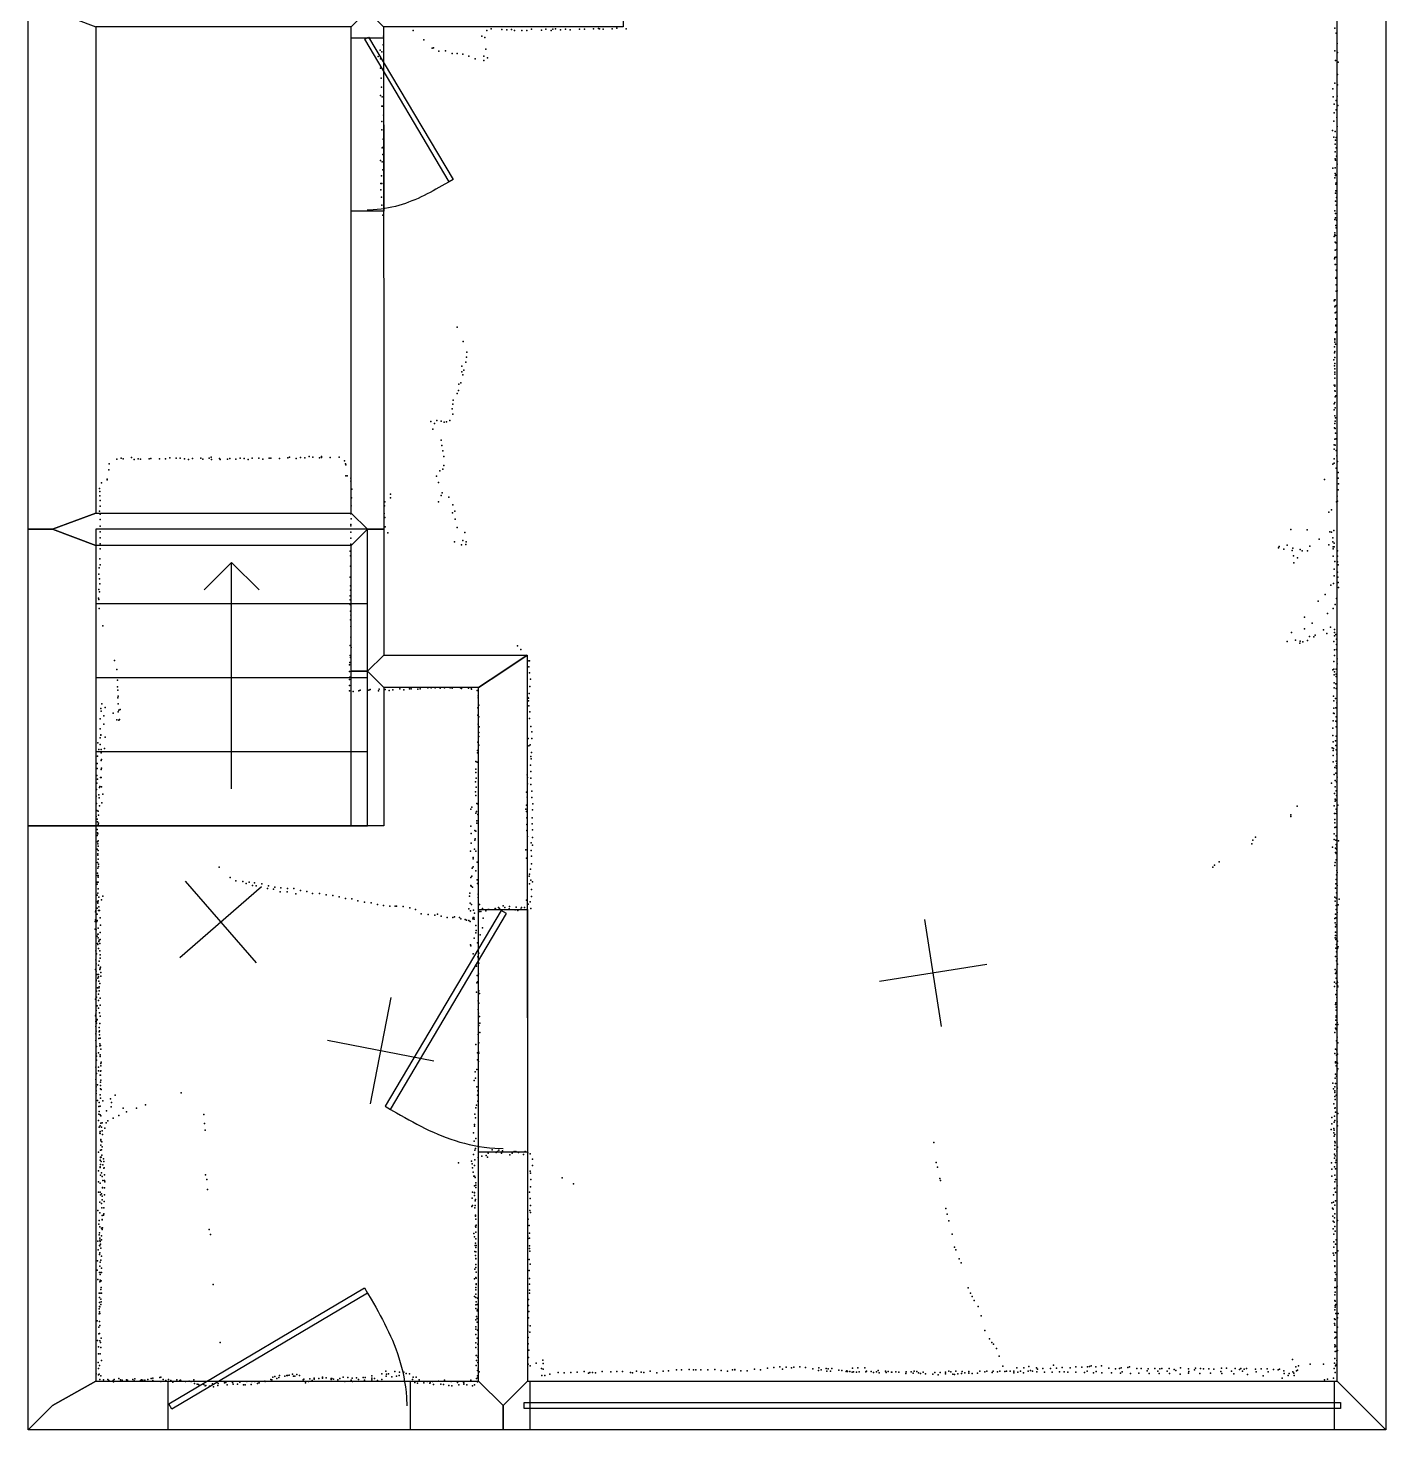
# Model space of a CAD drawing. Header units: millimetres. Extents: x 27740 to 35775, y -8046 to 10167.
# Drawn here: x 29563 to 34576, y -8046 to -2870 of the extents above; entities that cross this region are included whole.
import ezdxf

# ---------------------------------------------------------------- set-up
doc = ezdxf.new("R2010")
doc.units = ezdxf.units.MM
for name, color, linetype in [('DOORS', 7, 'Continuous'), ('P', 9, 'Continuous'), ('PANOS', 10, 'Continuous'), ('ROOMS', 1, 'Continuous'), ('STRUCTS', 4, 'Continuous'), ('WALLS', 3, 'Continuous')]:
    doc.layers.add(name, color=color, linetype=linetype)

# ---------------------------------------------------------------- blocks, each defined once
blk = doc.blocks.new('1-Standard_3C')
for points in [[(-403.982, 5.64828), (253.382, 394.931), (263.573, 377.722), (-393.791, -11.5606), (-403.982, 5.64828)], [(263.573, 377.722), (275.367, 357.142), (283.15, 343.495), (290.844, 329.879), (298.429, 316.269), (305.882, 302.642), (313.184, 288.973), (320.313, 275.239), (327.249, 261.416), (333.971, 247.479), (340.456, 233.405), (346.686, 219.17), (352.638, 204.75), (358.291, 190.121), (363.626, 175.258), (368.62, 160.139), (373.253, 144.738), (377.503, 129.032), (381.351, 112.998), (384.774, 96.6102), (387.752, 79.8457), (390.265, 62.6802), (392.29, 45.0899), (393.807, 27.0508), (395.085, -0.90191)]]:
    blk.add_lwpolyline(points)
blk = doc.blocks.new('8-Garage_42')
blk.add_lwpolyline([(-1369.95, 10.0018), (1370.02, 10.0018), (1370.02, -9.99825), (-1369.95, -9.99825), (-1369.95, 10.0018)])

msp = doc.modelspace()

# ---------------------------------------------------------------- linework, layer by layer
at = {"layer": 'DOORS'}
for points in [[(30756.2, -3546), (30756.1, -2906), (30876.1, -2905.9), (30876.2, -3545.9), (30756.2, -3546)], [(31226.6, -7020.4), (31226.6, -6123.5), (31406.6, -6123.5), (31406.6, -7020.4), (31226.6, -7020.4)], [(30080.7, -7865.5), (30973.4, -7865.5), (30973.4, -8045.5), (30080.7, -8045.5), (30080.7, -7865.5)], [(31417.6, -7865.5), (34385.4, -7865.5), (34385.4, -8045.5), (31417.6, -8045.5), (31417.6, -7865.5)]]:
    msp.add_lwpolyline(points, dxfattribs=at)
at = {"layer": 'P'}
for p in [(30985, -2878), (31257, -2879), (31273, -2872), (31312, -2875), (31331, -2876), (31348, -2875), (31359, -2879), (31386, -2878), (31405, -2878), (31422, -2874), (31459, -2877), (31475, -2874), (31495, -2878), (31501, -2874), (31510, -2872), (31529, -2876), (31547, -2874), (31565, -2876), (31599, -2874), (31617, -2874), (31651, -2872), (31669, -2871), (31673, -2873), (31686, -2874), (31720, -2872), (31737, -2870), (31772, -2873), (34388, -2870), (34393, -2888), (30874, -2932), (30875, -2899), (31025, -2913), (31055, -2944), (31060, -2943), (31239, -2899), (31250, -2905), (31253, -2947), (34396, -2926), (30856, -2974), (30863, -2951), (30864, -2983), (30869, -2957), (31080, -2955), (31105, -2954), (31129, -2963), (31148, -2963), (31169, -2966), (31191, -2973), (31214, -2983), (31246, -2973), (31246, -2989), (31259, -2980), (34387, -2954), (34390, -2989), (34398, -2960), (34400, -2996), (30865, -3018), (34398, -3041), (30867, -3054), (30868, -3088), (34380, -3094), (34387, -3073), (34398, -3079), (30865, -3119), (30871, -3123), (34382, -3123), (34385, -3151), (34392, -3137), (34396, -3121), (34399, -3155), (30869, -3158), (30872, -3158), (30875, -3191), (34385, -3182), (34393, -3172), (34395, -3200), (30870, -3215), (30870, -3245), (34379, -3248), (34384, -3213), (34389, -3252), (34396, -3233), (30871, -3312), (30874, -3280), (30874, -3309), (34384, -3273), (34389, -3298), (34390, -3284), (34392, -3312), (34393, -3274), (30864, -3358), (30871, -3364), (30873, -3336), (34389, -3327), (34389, -3352), (34390, -3357), (34394, -3342), (30868, -3415), (30873, -3393), (34380, -3387), (34389, -3386), (34389, -3407), (34390, -3414), (34392, -3412), (34396, -3372), (30866, -3444), (30866, -3467), (30870, -3443), (34387, -3422), (34391, -3446), (34392, -3441), (30868, -3494), (34390, -3479), (34390, -3509), (34391, -3470), (34394, -3495), (30870, -3524), (30873, -3560), (34388, -3544), (34390, -3554), (34390, -3570), (34393, -3524), (34387, -3576), (34391, -3599), (34393, -3607), (34394, -3579), (34385, -3639), (34388, -3626), (34388, -3633), (34389, -3660), (34390, -3635), (34391, -3662), (34386, -3721), (34387, -3717), (34389, -3689), (34391, -3715), (34394, -3687), (34389, -3743), (34390, -3742), (34393, -3764), (34394, -3765), (34391, -3793), (34392, -3791), (34392, -3818), (34394, -3817), (34385, -3877), (34386, -3873), (34389, -3873), (34393, -3841), (34396, -3840), (34387, -3899), (34389, -3896), (34389, -3921), (34392, -3894), (34392, -3919), (31148, -3974), (34391, -3943), (34391, -3944), (34391, -3967), (34391, -3969), (31170, -4027), (34387, -4021), (34387, -4029), (34388, -4017), (34390, -3994), (34390, -4037), (34391, -3991), (31182, -4085), (31183, -4066), (34386, -4046), (34386, -4069), (34387, -4064), (34387, -4086), (31165, -4118), (31165, -4139), (31172, -4133), (31180, -4103), (34384, -4094), (34386, -4117), (34387, -4108), (34387, -4128), (34388, -4140), (31154, -4184), (31161, -4179), (31169, -4150), (34385, -4188), (34387, -4162), (34387, -4188), (34388, -4148), (34388, -4192), (31133, -4243), (31147, -4219), (31152, -4208), (34388, -4209), (34389, -4210), (34389, -4231), (34391, -4228), (31129, -4275), (31131, -4258), (31131, -4295), (34385, -4257), (34385, -4279), (34388, -4252), (34389, -4272), (31050, -4322), (31064, -4330), (31072, -4319), (31089, -4321), (31099, -4325), (31108, -4324), (31120, -4319), (34386, -4346), (34387, -4301), (34388, -4330), (34389, -4321), (34390, -4309), (31058, -4350), (31089, -4391), (34387, -4387), (34389, -4348), (34390, -4365), (34392, -4386), (30601, -4451), (30647, -4451), (31091, -4411), (31094, -4431), (34385, -4408), (34385, -4424), (34389, -4410), (34393, -4429), (34395, -4449), (29861, -4501), (29863, -4478), (29891, -4461), (29907, -4458), (29915, -4460), (29945, -4455), (29955, -4462), (29970, -4460), (29978, -4461), (30010, -4460), (30017, -4459), (30049, -4460), (30071, -4460), (30087, -4456), (30110, -4458), (30125, -4458), (30141, -4460), (30156, -4463), (30171, -4459), (30201, -4457), (30209, -4461), (30232, -4457), (30239, -4454), (30241, -4462), (30270, -4459), (30272, -4462), (30300, -4461), (30308, -4459), (30330, -4461), (30346, -4457), (30361, -4459), (30376, -4463), (30391, -4457), (30415, -4458), (30430, -4461), (30453, -4458), (30460, -4457), (30491, -4459), (30522, -4456), (30529, -4454), (30553, -4459), (30569, -4455), (30585, -4456), (30615, -4454), (30639, -4456), (30647, -4455), (30679, -4455), (30712, -4454), (30732, -4467), (30735, -4479), (30736, -4482), (31094, -4498), (31098, -4452), (31098, -4485), (34380, -4480), (34385, -4460), (34385, -4476), (34392, -4494), (34397, -4470), (29835, -4549), (29855, -4535), (29856, -4537), (30737, -4523), (30742, -4523), (30755, -4532), (30755, -4542), (31071, -4524), (31079, -4547), (31083, -4504), (34349, -4536), (34400, -4511), (34400, -4532), (34401, -4552), (29827, -4569), (29828, -4581), (29828, -4597), (30757, -4604), (30759, -4572), (30901, -4591), (30901, -4604), (31088, -4595), (31092, -4585), (31117, -4601), (34396, -4598), (34400, -4574), (29827, -4653), (29829, -4635), (29830, -4614), (30756, -4633), (30879, -4633), (30881, -4619), (31079, -4619), (31132, -4630), (31139, -4653), (34365, -4657), (34375, -4648), (34394, -4619), (34397, -4616), (29829, -4684), (29829, -4709), (29830, -4664), (30755, -4663), (30755, -4702), (30755, -4708), (30756, -4682), (30878, -4662), (30880, -4677), (31130, -4660), (31140, -4683), (29829, -4729), (29830, -4752), (30755, -4731), (30755, -4753), (30882, -4711), (30892, -4733), (31147, -4714), (31176, -4732), (34225, -4721), (34285, -4722), (34330, -4757), (34369, -4730), (34375, -4731), (34380, -4752), (34384, -4725), (29829, -4774), (29829, -4792), (30753, -4801), (30755, -4775), (31138, -4767), (31163, -4777), (31168, -4762), (31179, -4776), (31181, -4766), (34180, -4789), (34182, -4784), (34199, -4793), (34211, -4779), (34230, -4798), (34233, -4790), (34260, -4795), (34267, -4800), (34287, -4800), (34295, -4783), (34366, -4777), (34380, -4767), (34381, -4792), (34382, -4785), (34385, -4772), (34385, -4785), (34397, -4800), (29826, -4862), (29828, -4829), (29829, -4851), (30754, -4818), (30754, -4856), (34235, -4818), (34236, -4844), (34250, -4826), (34382, -4819), (34387, -4839), (34397, -4840), (34398, -4819), (34400, -4852), (29825, -4886), (29827, -4903), (30753, -4897), (34385, -4867), (34385, -4892), (34398, -4879), (34399, -4897), (34400, -4916), (29825, -4942), (29827, -4951), (29828, -4921), (30753, -4966), (30754, -4929), (30754, -4945), (34352, -4961), (34373, -4927), (34383, -4920), (34401, -4935), (29824, -4974), (29825, -4979), (29826, -5013), (30753, -4980), (30753, -4998), (34326, -4985), (34381, -5013), (34389, -4998), (34394, -4976), (30754, -5023), (30754, -5054), (30755, -5037), (34276, -5045), (34304, -5067), (34360, -5031), (29840, -5077), (30755, -5079), (30755, -5119), (34228, -5101), (34276, -5088), (34294, -5116), (34310, -5117), (34315, -5111), (34346, -5091), (34358, -5105), (34371, -5081), (34386, -5090), (34386, -5101), (34386, -5113), (34391, -5109), (30753, -5149), (30756, -5156), (31370, -5150), (31382, -5164), (34212, -5135), (34242, -5129), (34258, -5140), (34260, -5133), (34270, -5136), (34287, -5131), (34384, -5135), (34386, -5165), (34394, -5126), (34394, -5145), (34394, -5164), (29882, -5205), (30750, -5221), (30751, -5212), (30752, -5186), (30754, -5193), (31399, -5188), (31410, -5206), (31414, -5206), (34384, -5208), (34386, -5186), (34396, -5199), (34396, -5217), (29891, -5238), (29893, -5277), (30750, -5245), (30750, -5275), (30751, -5266), (31412, -5228), (31415, -5250), (31418, -5273), (34380, -5239), (34384, -5237), (34385, -5257), (34386, -5247), (34393, -5236), (34393, -5255), (34393, -5264), (29894, -5302), (29895, -5314), (30750, -5297), (30750, -5316), (30763, -5319), (30784, -5316), (30790, -5314), (30821, -5314), (30826, -5312), (30857, -5317), (30860, -5311), (30882, -5312), (30897, -5315), (30910, -5313), (30936, -5309), (30950, -5313), (30972, -5309), (30978, -5309), (31002, -5311), (31011, -5309), (31039, -5305), (31052, -5306), (31066, -5305), (31085, -5307), (31101, -5306), (31122, -5306), (31129, -5307), (31160, -5306), (31164, -5308), (31189, -5307), (31199, -5305), (31201, -5310), (31221, -5315), (31413, -5326), (31416, -5300), (34385, -5287), (34385, -5306), (34391, -5291), (34393, -5308), (29832, -5382), (29836, -5364), (29848, -5378), (29895, -5343), (29896, -5336), (29896, -5364), (31224, -5379), (31225, -5335), (31225, -5342), (31227, -5370), (31408, -5341), (31411, -5344), (31411, -5353), (31412, -5372), (34383, -5336), (34384, -5353), (34384, -5381), (34390, -5345), (34391, -5379), (34395, -5361), (29830, -5420), (29833, -5392), (29843, -5409), (29877, -5399), (29891, -5424), (29896, -5394), (29898, -5388), (29898, -5425), (29901, -5423), (29904, -5386), (31224, -5407), (31228, -5412), (31415, -5419), (31416, -5394), (34382, -5427), (34383, -5399), (34385, -5400), (34391, -5429), (34393, -5413), (34395, -5431), (29830, -5457), (29832, -5479), (29832, -5480), (29843, -5440), (31225, -5440), (31228, -5471), (31228, -5485), (31229, -5450), (31419, -5448), (31423, -5468), (34380, -5455), (34380, -5481), (34392, -5449), (34392, -5484), (29821, -5509), (29825, -5533), (29830, -5490), (29830, -5515), (29833, -5533), (29845, -5530), (29848, -5488), (31223, -5537), (31224, -5506), (31227, -5517), (31409, -5492), (31412, -5520), (31417, -5516), (31423, -5493), (34378, -5527), (34382, -5505), (34382, -5537), (34383, -5529), (34390, -5501), (34391, -5518), (34392, -5534), (29818, -5585), (29820, -5558), (29833, -5545), (29833, -5574), (29834, -5570), (31217, -5577), (31221, -5580), (31222, -5545), (31420, -5559), (31421, -5568), (31422, -5544), (34382, -5555), (34382, -5579), (34393, -5576), (34395, -5551), (34395, -5585), (29817, -5629), (29818, -5603), (29831, -5637), (29833, -5607), (29833, -5637), (29834, -5602), (31216, -5618), (31217, -5606), (31218, -5639), (31406, -5627), (31407, -5636), (31418, -5591), (31419, -5615), (31420, -5639), (34385, -5626), (34387, -5600), (34391, -5620), (34392, -5594), (34394, -5602), (34396, -5635), (29816, -5681), (29817, -5657), (29820, -5643), (29827, -5674), (29828, -5670), (29835, -5671), (31215, -5652), (31215, -5689), (31218, -5672), (31403, -5691), (31407, -5660), (31419, -5663), (31423, -5687), (34375, -5658), (34389, -5648), (34389, -5671), (34393, -5686), (34394, -5653), (29815, -5706), (29816, -5733), (29825, -5701), (29826, -5712), (29827, -5741), (29836, -5730), (29840, -5698), (31217, -5703), (31220, -5732), (31222, -5734), (31403, -5739), (31406, -5709), (31423, -5711), (31427, -5734), (34249, -5742), (34385, -5741), (34386, -5696), (34389, -5716), (34389, -5724), (34393, -5720), (34394, -5703), (34399, -5739), (29815, -5780), (29817, -5758), (29819, -5791), (29822, -5761), (29824, -5776), (31198, -5753), (31202, -5746), (31217, -5768), (31219, -5762), (31220, -5796), (31224, -5773), (31401, -5754), (31403, -5762), (31405, -5785), (31424, -5785), (31425, -5756), (34225, -5774), (34225, -5780), (34386, -5769), (34387, -5792), (34392, -5770), (34393, -5753), (34395, -5761), (29819, -5829), (29820, -5800), (29820, -5841), (29821, -5845), (29822, -5810), (29824, -5805), (31198, -5816), (31199, -5843), (31213, -5832), (31216, -5835), (31220, -5805), (31405, -5810), (31405, -5832), (31424, -5808), (31425, -5830), (34385, -5844), (34387, -5821), (34388, -5804), (34391, -5820), (29818, -5851), (29820, -5874), (29821, -5881), (29822, -5871), (29822, -5890), (31199, -5879), (31213, -5868), (31214, -5863), (31407, -5855), (31421, -5878), (31425, -5886), (31426, -5858), (34081, -5881), (34085, -5868), (34095, -5857), (34379, -5894), (34385, -5865), (34390, -5898), (34391, -5868), (34392, -5852), (34393, -5884), (34395, -5890), (34401, -5870), (29818, -5901), (29820, -5951), (29821, -5919), (29821, -5923), (29822, -5906), (29822, -5938), (31197, -5908), (31206, -5932), (31206, -5937), (31211, -5901), (31216, -5908), (31221, -5949), (31401, -5904), (31403, -5934), (31421, -5906), (31422, -5927), (33961, -5948), (34389, -5950), (34390, -5913), (34393, -5917), (34393, -5940), (34394, -5901), (29820, -5990), (29820, -5998), (29821, -5971), (29822, -5998), (29822, -6004), (29823, -5957), (29823, -5965), (30269, -5968), (31202, -6001), (31203, -5971), (31206, -5967), (31216, -5981), (31413, -6001), (31414, -5994), (31418, -5975), (31422, -5955), (33937, -5968), (33943, -5960), (34388, -5962), (34394, -5996), (34395, -5980), (34396, -5987), (29818, -6023), (29819, -6031), (29822, -6023), (29822, -6048), (30310, -6006), (30330, -6018), (30356, -6021), (30368, -6028), (30380, -6023), (30392, -6035), (30399, -6026), (30406, -6037), (30427, -6029), (30447, -6047), (30451, -6036), (30470, -6049), (30474, -6042), (30497, -6044), (30521, -6047), (30545, -6047), (30569, -6054), (31198, -6006), (31198, -6035), (31199, -6038), (31204, -6042), (31221, -6015), (31223, -6028), (31415, -6029), (31420, -6016), (31422, -6050), (31425, -6022), (34390, -6045), (34391, -6029), (34392, -6013), (34395, -6014), (34396, -6035), (29819, -6071), (29820, -6095), (29821, -6063), (29821, -6095), (29821, -6101), (29822, -6092), (29825, -6078), (29835, -6088), (29839, -6075), (30494, -6059), (30520, -6059), (30552, -6066), (30592, -6057), (30614, -6065), (30639, -6065), (30664, -6070), (30688, -6072), (30712, -6077), (30735, -6083), (30759, -6084), (30781, -6092), (30805, -6097), (30830, -6099), (30853, -6105), (31193, -6075), (31194, -6063), (31195, -6100), (31201, -6106), (31225, -6067), (31225, -6079), (31230, -6105), (31404, -6089), (31409, -6104), (31417, -6096), (31422, -6076), (34388, -6078), (34389, -6093), (34392, -6082), (34394, -6062), (34400, -6107), (34404, -6086), (29812, -6132), (29814, -6128), (29819, -6119), (29819, -6141), (29824, -6128), (29825, -6114), (29827, -6128), (29830, -6155), (30875, -6109), (30899, -6112), (30919, -6111), (30924, -6111), (30948, -6113), (30973, -6118), (30994, -6124), (31015, -6140), (31040, -6142), (31065, -6145), (31075, -6141), (31088, -6149), (31111, -6153), (31131, -6153), (31138, -6151), (31156, -6154), (31161, -6158), (31190, -6121), (31197, -6129), (31205, -6158), (31207, -6154), (31208, -6126), (31209, -6153), (31210, -6159), (31211, -6138), (31230, -6131), (31235, -6131), (31241, -6120), (31243, -6156), (31253, -6129), (31262, -6124), (31264, -6124), (31288, -6120), (31289, -6121), (31300, -6116), (31304, -6120), (31317, -6110), (31323, -6116), (31339, -6121), (31341, -6113), (31362, -6125), (31365, -6115), (31371, -6127), (31383, -6123), (31385, -6117), (31396, -6116), (31419, -6120), (34387, -6157), (34390, -6141), (34391, -6155), (34392, -6124), (34393, -6109), (34396, -6135), (29811, -6168), (29811, -6197), (29812, -6162), (29815, -6199), (29817, -6168), (29819, -6164), (29819, -6164), (29822, -6193), (29830, -6209), (29831, -6182), (31177, -6161), (31182, -6163), (31191, -6164), (31196, -6168), (31216, -6183), (31216, -6210), (31218, -6202), (31241, -6191), (34389, -6173), (34390, -6188), (34390, -6208), (34393, -6181), (29819, -6222), (29820, -6249), (29821, -6215), (29821, -6253), (29822, -6215), (29822, -6228), (29825, -6242), (29826, -6237), (29828, -6250), (29829, -6235), (31197, -6254), (31198, -6258), (31210, -6230), (31223, -6247), (31233, -6217), (34389, -6228), (34390, -6220), (34391, -6235), (34394, -6253), (34395, -6230), (34397, -6241), (34400, -6262), (29813, -6276), (29813, -6310), (29816, -6288), (29824, -6268), (29828, -6276), (29829, -6291), (29830, -6303), (31206, -6287), (31224, -6299), (31227, -6285), (31229, -6264), (34390, -6298), (34391, -6267), (34394, -6280), (34394, -6313), (34396, -6306), (34397, -6268), (29812, -6346), (29815, -6324), (29815, -6352), (29819, -6364), (29824, -6329), (29824, -6364), (29826, -6315), (29828, -6346), (29830, -6341), (29831, -6337), (29832, -6356), (31219, -6333), (31226, -6361), (31228, -6322), (34389, -6345), (34390, -6360), (34392, -6358), (34394, -6351), (34397, -6326), (29815, -6384), (29815, -6387), (29820, -6413), (29821, -6378), (29824, -6373), (29825, -6389), (29825, -6413), (29826, -6410), (29828, -6397), (29832, -6370), (31220, -6395), (31221, -6368), (31222, -6391), (34386, -6392), (34386, -6408), (34392, -6377), (34392, -6397), (34396, -6389), (34397, -6404), (34398, -6394), (34399, -6409), (29812, -6455), (29816, -6425), (29816, -6447), (29823, -6436), (29823, -6460), (29826, -6424), (29830, -6451), (31219, -6429), (31225, -6461), (31228, -6424), (31228, -6470), (31230, -6434), (34391, -6438), (34391, -6469), (34395, -6423), (34395, -6449), (29812, -6516), (29813, -6510), (29815, -6497), (29818, -6479), (29823, -6488), (29827, -6505), (29829, -6477), (29829, -6518), (31225, -6493), (31226, -6507), (31230, -6519), (34390, -6475), (34392, -6485), (34392, -6516), (34393, -6495), (34395, -6518), (29813, -6537), (29814, -6556), (29815, -6537), (29815, -6573), (29816, -6544), (29817, -6533), (29818, -6530), (29826, -6559), (29827, -6572), (29828, -6545), (31227, -6552), (31231, -6543), (34390, -6562), (34391, -6532), (34391, -6548), (34392, -6522), (34392, -6567), (34396, -6541), (34399, -6549), (29813, -6583), (29814, -6607), (29825, -6600), (29826, -6575), (29827, -6587), (29828, -6620), (29830, -6599), (31216, -6622), (31225, -6586), (31227, -6616), (31231, -6578), (34388, -6578), (34394, -6609), (34396, -6595), (34399, -6616), (29815, -6657), (29816, -6630), (29816, -6665), (29824, -6653), (29828, -6627), (29829, -6667), (29830, -6660), (29831, -6626), (29832, -6640), (31223, -6653), (31226, -6649), (31228, -6654), (34388, -6655), (34390, -6640), (34394, -6662), (34395, -6643), (34398, -6658), (29813, -6706), (29816, -6680), (29823, -6706), (29823, -6719), (29831, -6721), (29832, -6693), (29832, -6701), (29832, -6720), (29833, -6687), (31214, -6723), (31220, -6715), (31223, -6679), (31226, -6685), (34390, -6686), (34390, -6690), (34392, -6701), (34396, -6719), (34397, -6691), (34399, -6712), (29813, -6752), (29815, -6779), (29816, -6730), (29820, -6771), (29830, -6735), (29831, -6735), (29831, -6762), (29831, -6774), (29832, -6754), (31210, -6755), (31215, -6747), (31220, -6779), (34380, -6765), (34388, -6779), (34389, -6747), (34390, -6732), (34390, -6766), (34394, -6739), (29815, -6793), (29815, -6803), (29820, -6829), (29830, -6808), (29831, -6786), (29831, -6820), (29833, -6789), (29839, -6830), (29868, -6823), (29885, -6809), (30129, -6801), (31222, -6810), (31224, -6793), (31224, -6831), (34383, -6786), (34387, -6793), (34387, -6800), (34387, -6814), (34389, -6825), (34392, -6810), (34396, -6783), (29825, -6851), (29825, -6880), (29826, -6837), (29826, -6870), (29829, -6882), (29830, -6850), (29853, -6867), (29870, -6852), (29871, -6837), (29898, -6884), (29914, -6858), (29927, -6871), (29964, -6858), (29997, -6845), (30212, -6881), (31213, -6880), (31216, -6856), (31219, -6846), (34384, -6842), (34387, -6858), (34389, -6856), (34390, -6872), (34399, -6877), (29823, -6903), (29826, -6927), (29829, -6923), (29832, -6886), (29832, -6913), (29835, -6927), (29837, -6912), (29847, -6931), (29852, -6911), (29858, -6904), (29877, -6894), (30215, -6914), (31211, -6918), (31212, -6924), (31215, -6893), (34376, -6892), (34376, -6915), (34384, -6933), (34385, -6909), (34386, -6887), (34388, -6903), (34396, -6908), (34397, -6923), (29828, -6950), (29830, -6944), (29830, -6951), (29832, -6973), (29832, -6978), (29832, -6978), (29836, -6982), (29837, -6941), (29838, -6955), (30217, -6939), (31208, -6949), (31210, -6979), (31216, -6969), (32907, -6984), (34374, -6936), (34384, -6949), (34385, -6939), (34385, -6961), (34387, -6980), (34388, -6955), (34389, -6986), (29823, -7020), (29831, -7012), (29831, -7038), (29832, -6994), (29833, -7038), (29834, -7011), (29836, -7031), (29837, -7000), (31208, -7029), (31213, -7012), (31215, -7006), (31238, -7035), (31255, -7032), (31259, -7038), (31262, -7024), (31277, -7011), (31292, -7021), (31297, -7017), (31301, -7012), (31311, -7023), (31315, -7015), (31342, -7030), (31350, -7024), (31358, -7017), (31364, -7017), (31374, -7021), (31392, -7028), (31399, -7018), (31408, -7022), (31417, -7026), (34386, -7027), (34387, -6995), (34387, -7009), (34389, -7033), (34395, -7016), (34398, -7002), (29823, -7089), (29829, -7049), (29830, -7074), (29830, -7076), (29831, -7040), (29831, -7065), (29833, -7054), (29839, -7067), (29842, -7044), (29843, -7054), (29843, -7079), (29844, -7078), (31152, -7059), (31201, -7053), (31203, -7063), (31204, -7078), (31211, -7069), (31213, -7048), (31225, -7040), (31417, -7090), (31425, -7046), (31426, -7069), (32916, -7058), (32921, -7075), (34375, -7059), (34376, -7083), (34386, -7042), (34386, -7074), (34390, -7058), (34390, -7082), (34393, -7049), (29824, -7129), (29830, -7134), (29831, -7105), (29835, -7096), (29837, -7110), (29839, -7124), (29845, -7104), (29845, -7124), (29847, -7130), (30219, -7103), (30223, -7121), (31207, -7094), (31209, -7109), (31212, -7109), (31214, -7113), (31217, -7133), (31217, -7142), (31418, -7097), (31420, -7121), (31535, -7115), (31577, -7137), (32929, -7117), (32932, -7124), (34377, -7108), (34387, -7105), (34387, -7130), (34388, -7105), (34390, -7121), (29823, -7167), (29830, -7168), (29831, -7178), (29834, -7174), (29837, -7182), (29838, -7150), (29838, -7152), (29845, -7178), (29846, -7151), (30226, -7158), (31203, -7190), (31204, -7168), (31211, -7169), (31212, -7144), (31212, -7170), (31212, -7180), (31217, -7150), (31414, -7167), (31417, -7191), (31418, -7148), (34383, -7178), (34386, -7154), (34388, -7153), (34390, -7168), (34396, -7144), (29821, -7235), (29828, -7205), (29828, -7244), (29834, -7210), (29836, -7225), (29837, -7196), (29843, -7226), (29844, -7202), (31202, -7220), (31204, -7217), (31213, -7226), (31214, -7200), (31214, -7217), (31215, -7195), (31416, -7235), (31418, -7217), (31418, -7243), (32951, -7228), (34377, -7207), (34379, -7227), (34382, -7230), (34383, -7205), (34388, -7216), (34390, -7200), (29825, -7286), (29826, -7272), (29828, -7296), (29837, -7254), (29837, -7269), (29837, -7270), (29842, -7253), (29843, -7248), (31215, -7253), (31215, -7256), (31215, -7293), (31216, -7267), (31216, -7297), (31218, -7289), (31409, -7267), (31413, -7291), (32956, -7249), (32963, -7273), (34380, -7256), (34382, -7275), (34385, -7278), (34386, -7262), (34388, -7247), (34388, -7294), (34397, -7272), (29821, -7349), (29826, -7325), (29827, -7318), (29828, -7337), (29828, -7345), (29834, -7300), (29834, -7329), (29835, -7343), (29837, -7305), (29838, -7299), (30232, -7305), (30237, -7324), (31209, -7320), (31212, -7332), (31216, -7315), (31216, -7340), (31408, -7330), (31409, -7338), (31414, -7319), (31415, -7337), (32975, -7323), (34382, -7303), (34384, -7323), (34389, -7311), (34392, -7343), (29822, -7380), (29827, -7365), (29827, -7398), (29828, -7366), (29828, -7392), (29829, -7350), (29831, -7360), (29832, -7374), (31213, -7386), (31214, -7365), (31215, -7356), (31215, -7401), (31216, -7388), (31217, -7372), (31218, -7365), (31414, -7376), (31415, -7366), (31416, -7385), (32983, -7371), (32989, -7381), (34382, -7393), (34384, -7351), (34384, -7370), (34384, -7400), (34390, -7359), (34390, -7391), (34399, -7384), (29820, -7421), (29828, -7441), (29829, -7426), (29832, -7418), (29832, -7419), (29834, -7404), (29834, -7448), (31213, -7452), (31216, -7414), (31216, -7446), (31217, -7413), (31217, -7434), (31413, -7416), (31417, -7433), (33001, -7414), (33008, -7429), (34386, -7421), (34387, -7422), (34387, -7442), (34388, -7439), (29819, -7455), (29821, -7490), (29827, -7464), (29828, -7498), (29829, -7464), (29829, -7493), (29830, -7471), (29831, -7496), (29833, -7495), (29835, -7464), (31212, -7487), (31217, -7482), (31218, -7463), (31218, -7485), (31413, -7457), (31415, -7486), (34389, -7464), (34389, -7488), (34389, -7494), (34392, -7472), (29826, -7540), (29827, -7556), (29829, -7541), (29832, -7527), (29833, -7520), (29834, -7540), (30247, -7508), (31212, -7553), (31216, -7544), (31217, -7519), (31217, -7528), (31218, -7506), (31218, -7508), (31414, -7529), (31414, -7540), (31415, -7507), (33034, -7521), (33042, -7541), (33049, -7553), (34387, -7546), (34388, -7520), (34389, -7537), (34393, -7519), (34396, -7515), (29826, -7598), (29827, -7575), (29827, -7590), (29828, -7591), (29832, -7562), (29832, -7582), (29833, -7573), (31217, -7557), (31217, -7583), (31217, -7597), (31218, -7573), (31221, -7582), (31221, -7606), (31222, -7559), (31223, -7601), (31411, -7564), (31411, -7586), (31412, -7608), (33056, -7568), (33071, -7590), (34387, -7568), (34388, -7602), (34389, -7570), (34389, -7586), (34389, -7592), (34391, -7582), (29818, -7643), (29826, -7617), (29827, -7609), (29827, -7645), (29828, -7616), (29828, -7660), (31216, -7639), (31219, -7627), (31221, -7634), (31221, -7647), (31408, -7658), (31411, -7632), (33082, -7624), (34386, -7635), (34386, -7652), (34388, -7659), (34389, -7638), (34391, -7616), (34397, -7632), (34400, -7616), (29825, -7666), (29825, -7690), (29827, -7689), (29833, -7706), (31216, -7665), (31216, -7693), (31217, -7673), (31221, -7707), (31222, -7677), (31408, -7681), (31409, -7704), (31416, -7685), (31417, -7661), (33096, -7678), (33113, -7709), (34388, -7684), (34388, -7707), (34391, -7703), (34393, -7686), (34398, -7666), (29820, -7715), (29824, -7739), (29828, -7716), (29829, -7764), (29831, -7723), (29832, -7741), (30273, -7722), (31216, -7741), (31217, -7724), (31224, -7729), (31225, -7747), (31410, -7727), (31412, -7751), (33121, -7722), (33128, -7729), (33138, -7745), (34388, -7731), (34388, -7739), (34389, -7756), (34390, -7736), (34394, -7754), (34398, -7752), (29822, -7796), (29824, -7765), (29827, -7808), (29834, -7789), (31218, -7771), (31218, -7807), (31219, -7771), (31219, -7789), (31224, -7777), (31224, -7796), (31410, -7803), (31411, -7778), (31417, -7809), (31439, -7799), (31464, -7788), (31465, -7800), (32317, -7815), (32339, -7812), (32362, -7814), (32390, -7814), (32412, -7813), (32434, -7815), (33149, -7773), (33162, -7810), (33258, -7811), (33349, -7806), (33381, -7815), (33431, -7812), (33453, -7814), (33475, -7813), (33482, -7811), (33488, -7809), (33505, -7812), (33526, -7809), (33623, -7815), (33629, -7812), (34231, -7785), (34244, -7812), (34253, -7809), (34296, -7803), (34346, -7803), (34386, -7799), (34388, -7782), (34390, -7809), (34392, -7804), (34395, -7789), (29815, -7838), (29823, -7819), (29824, -7842), (29826, -7840), (29828, -7859), (29832, -7846), (29842, -7861), (29858, -7859), (29861, -7863), (29878, -7863), (29881, -7859), (29898, -7856), (29905, -7861), (29911, -7862), (29927, -7860), (29931, -7862), (29950, -7859), (29955, -7864), (29958, -7857), (29979, -7863), (29982, -7861), (29987, -7862), (29995, -7862), (30006, -7859), (30018, -7856), (30024, -7854), (30024, -7863), (30050, -7852), (30053, -7851), (30054, -7867), (30062, -7859), (30072, -7863), (30082, -7859), (30091, -7863), (30113, -7860), (30124, -7863), (30126, -7862), (30127, -7864), (30145, -7866), (30158, -7865), (30166, -7866), (30175, -7861), (30371, -7867), (30389, -7866), (30401, -7867), (30414, -7866), (30437, -7865), (30439, -7866), (30460, -7859), (30463, -7861), (30467, -7851), (30474, -7848), (30482, -7856), (30489, -7852), (30491, -7845), (30511, -7847), (30519, -7845), (30521, -7844), (30527, -7843), (30540, -7839), (30543, -7847), (30548, -7847), (30555, -7841), (30566, -7844), (30579, -7861), (30582, -7858), (30599, -7867), (30604, -7857), (30612, -7863), (30619, -7854), (30619, -7858), (30637, -7856), (30650, -7851), (30650, -7854), (30664, -7853), (30682, -7855), (30682, -7859), (30685, -7856), (30691, -7858), (30707, -7861), (30714, -7856), (30727, -7850), (30733, -7867), (30744, -7852), (30756, -7862), (30760, -7854), (30761, -7866), (30776, -7853), (30783, -7859), (30800, -7852), (30805, -7862), (30808, -7852), (30832, -7846), (30832, -7860), (30833, -7854), (30842, -7856), (30853, -7863), (30869, -7838), (30870, -7859), (30884, -7828), (30885, -7847), (30887, -7840), (30894, -7838), (30906, -7849), (30917, -7830), (30923, -7847), (30933, -7844), (30934, -7832), (30950, -7832), (30959, -7837), (30971, -7838), (30983, -7859), (30985, -7851), (30996, -7851), (31007, -7861), (31037, -7866), (31057, -7866), (31078, -7865), (31101, -7862), (31125, -7867), (31147, -7866), (31198, -7862), (31219, -7856), (31222, -7826), (31223, -7846), (31224, -7853), (31225, -7817), (31229, -7831), (31459, -7819), (31460, -7844), (31465, -7821), (31471, -7845), (31489, -7839), (31520, -7833), (31542, -7835), (31567, -7833), (31591, -7832), (31616, -7830), (31632, -7836), (31637, -7833), (31647, -7833), (31658, -7834), (31683, -7830), (31715, -7831), (31737, -7830), (31758, -7830), (31787, -7833), (31795, -7834), (31810, -7829), (31827, -7832), (31837, -7833), (31860, -7828), (31885, -7834), (31908, -7829), (31928, -7827), (31957, -7824), (31976, -7823), (32004, -7822), (32020, -7823), (32028, -7824), (32047, -7823), (32073, -7823), (32099, -7822), (32122, -7826), (32145, -7828), (32164, -7823), (32172, -7824), (32173, -7822), (32195, -7827), (32218, -7827), (32245, -7821), (32267, -7823), (32293, -7817), (32349, -7821), (32382, -7816), (32461, -7820), (32481, -7826), (32483, -7816), (32491, -7823), (32510, -7818), (32512, -7828), (32517, -7820), (32526, -7828), (32531, -7819), (32557, -7825), (32567, -7826), (32583, -7830), (32586, -7827), (32588, -7830), (32597, -7830), (32606, -7832), (32607, -7817), (32611, -7831), (32622, -7832), (32627, -7816), (32631, -7831), (32653, -7816), (32656, -7831), (32659, -7828), (32676, -7830), (32685, -7833), (32696, -7831), (32702, -7826), (32705, -7834), (32729, -7829), (32731, -7833), (32738, -7830), (32751, -7832), (32752, -7832), (32767, -7831), (32778, -7832), (32804, -7837), (32805, -7831), (32823, -7831), (32831, -7836), (32834, -7828), (32844, -7830), (32850, -7835), (32858, -7837), (32868, -7832), (32877, -7838), (32904, -7840), (32911, -7833), (32923, -7842), (32930, -7833), (32950, -7832), (32950, -7838), (32962, -7829), (32970, -7831), (32977, -7840), (32983, -7841), (32988, -7829), (32996, -7838), (33009, -7837), (33012, -7830), (33022, -7834), (33036, -7830), (33036, -7836), (33049, -7837), (33069, -7836), (33077, -7828), (33095, -7831), (33103, -7828), (33122, -7833), (33126, -7829), (33142, -7831), (33151, -7828), (33169, -7830), (33175, -7828), (33189, -7829), (33202, -7829), (33203, -7834), (33214, -7816), (33217, -7832), (33227, -7828), (33238, -7834), (33240, -7816), (33255, -7828), (33264, -7826), (33272, -7828), (33286, -7816), (33288, -7831), (33290, -7821), (33310, -7818), (33316, -7832), (33338, -7818), (33344, -7832), (33360, -7817), (33371, -7831), (33388, -7831), (33402, -7832), (33410, -7816), (33432, -7832), (33463, -7833), (33473, -7829), (33497, -7835), (33507, -7830), (33528, -7835), (33553, -7817), (33563, -7835), (33578, -7820), (33593, -7818), (33596, -7836), (33599, -7816), (33602, -7831), (33633, -7837), (33656, -7818), (33664, -7836), (33673, -7818), (33695, -7827), (33699, -7820), (33702, -7837), (33723, -7819), (33734, -7828), (33739, -7837), (33742, -7820), (33749, -7818), (33769, -7828), (33776, -7819), (33777, -7837), (33795, -7822), (33801, -7826), (33817, -7839), (33818, -7816), (33847, -7820), (33847, -7836), (33848, -7830), (33870, -7824), (33873, -7817), (33889, -7837), (33892, -7818), (33903, -7820), (33922, -7820), (33928, -7836), (33941, -7821), (33967, -7830), (33969, -7817), (33970, -7837), (33988, -7817), (34006, -7829), (34015, -7838), (34020, -7819), (34036, -7822), (34041, -7819), (34047, -7829), (34053, -7821), (34062, -7819), (34065, -7841), (34095, -7821), (34097, -7831), (34115, -7820), (34123, -7846), (34138, -7820), (34142, -7831), (34161, -7822), (34178, -7823), (34183, -7821), (34193, -7854), (34199, -7827), (34201, -7837), (34215, -7845), (34219, -7837), (34233, -7831), (34236, -7836), (34238, -7844), (34246, -7827), (34250, -7825), (34350, -7860), (34361, -7858), (34383, -7854), (34385, -7819), (34389, -7833), (29879, -7868), (30098, -7869), (30178, -7874), (30188, -7876), (30193, -7878), (30196, -7881), (30212, -7878), (30217, -7882), (30220, -7881), (30233, -7884), (30244, -7875), (30248, -7886), (30264, -7881), (30265, -7874), (30289, -7872), (30293, -7870), (30298, -7879), (30318, -7870), (30320, -7877), (30336, -7877), (30345, -7869), (30359, -7879), (30365, -7879), (30387, -7878), (30410, -7874), (30417, -7871), (30588, -7871), (30991, -7870), (31001, -7873), (31024, -7871), (31047, -7873), (31048, -7871), (31060, -7878), (31087, -7877), (31097, -7878), (31117, -7881), (31128, -7883), (31149, -7870), (31154, -7879), (31171, -7869), (31172, -7872), (31172, -7877), (31183, -7879), (31204, -7882), (31212, -7879), (31223, -7868)]:
    msp.add_point(p, dxfattribs=at)
at = {"layer": 'PANOS'}
for points in [[(30123.7, -6301.4), (30425.5, -6038.9)], [(30143.4, -6019.2), (30405.9, -6321.1)], [(32935.9, -6556.1), (32873.6, -6161)], [(33102.3, -6327.4), (32707.2, -6389.7)], [(30903.2, -6448.4), (30826.6, -6841)], [(30668.6, -6606.4), (31061.2, -6683)]]:
    msp.add_lwpolyline(points, dxfattribs=at)
at = {"layer": 'ROOMS'}
for points in [[(34396.3, -7865.5), (34396.3, -1795.4), (32826.7, -1795.3), (31759.8, -1795.2), (31759.8, -2865.2), (30876.1, -2865.2), (30876.2, -4720.3), (30876.2, -4720.3), (30876.2, -5184.5), (31406.5, -5184.8), (31406.7, -7865.5), (34396.3, -7865.5)], [(29813.3, -2865.3), (29813.3, -4660.2), (30756.2, -4660.3), (30756.1, -2865.2), (30633.4, -2865.2), (29813.3, -2865.3)], [(29813.3, -5814.7), (30756.3, -5814.7), (30756.2, -5244.5), (30756.2, -5244.5), (30756.2, -4780.3), (29813.3, -4780.2), (29813.3, -5814.7)], [(29813.3, -5814.7), (29813.4, -7865.5), (31226.7, -7865.5), (31226.5, -5304.7), (30876.2, -5304.5), (30876.3, -5814.7), (30756.3, -5814.7), (29813.3, -5814.7)]]:
    msp.add_lwpolyline(points, close=True, dxfattribs=at)
at = {"layer": 'STRUCTS'}
for points in [[(29813.3, -4720.3), (29813.3, -5814.7)], [(30816.2, -4720.3), (29813.3, -4720.3)], [(30816.3, -5814.7), (30816.2, -4720.3)], [(30314.8, -4842.6), (30213.1, -4944.2)], [(30314.8, -4842.6), (30416.4, -4944.2)], [(30314.8, -4993.9), (30314.8, -4842.6)], [(29813.3, -4993.9), (30816.2, -4993.9)], [(30314.8, -5267.5), (30314.8, -4993.9)], [(29813.3, -5267.5), (30816.3, -5267.5)], [(30314.8, -5541.1), (30314.8, -5267.5)], [(29813.3, -5541.1), (30816.3, -5541.1)], [(30314.8, -5677.9), (30314.8, -5541.1)], [(29813.3, -5814.7), (30816.3, -5814.7)]]:
    msp.add_lwpolyline(points, dxfattribs=at)
at = {"layer": 'WALLS'}
for points in [[(34396.3, -7865.5), (34396.3, -1795.4), (34486.3, -1750.4), (34576.3, -1750.4), (34576.3, -8045.5), (34486.3, -7955.5), (34396.3, -7865.5)], [(29813.3, -2865.3), (29813.3, -4660.2), (29653.3, -4720.2), (29563.3, -4720.2), (29563.3, -2805.3), (29653.3, -2805.3), (29813.3, -2865.3)], [(30756.2, -4660.3), (30756.1, -2865.2), (30816.1, -2805.2), (30876.1, -2865.2), (30876.2, -4720.3), (30816.2, -4720.3), (30756.2, -4660.3)], [(30756.2, -4780.3), (29813.3, -4780.2), (29653.3, -4720.2), (29813.3, -4660.2), (30756.2, -4660.3), (30816.2, -4720.3), (30756.2, -4780.3)], [(29813.3, -4780.2), (29813.3, -5814.7), (29653.3, -5814.7), (29563.3, -5814.7), (29563.3, -4720.2), (29653.3, -4720.2), (29813.3, -4780.2)], [(30756.2, -5244.5), (30756.2, -4780.3), (30816.2, -4720.3), (30876.2, -4720.3), (30876.2, -5184.5), (30816.2, -5244.5), (30756.2, -5244.5)], [(31226.5, -5304.7), (30876.2, -5304.5), (30816.2, -5244.5), (30876.2, -5184.5), (31406.5, -5184.8), (31316.5, -5244.7), (31226.5, -5304.7)], [(31226.7, -7865.5), (31226.5, -5304.7), (31316.5, -5244.7), (31406.5, -5184.8), (31406.7, -7865.5), (31316.7, -7955.5), (31226.7, -7865.5)], [(30876.2, -5304.5), (30876.3, -5814.7), (30816.3, -5814.7), (30756.3, -5814.7), (30756.2, -5244.5), (30816.2, -5244.5), (30876.2, -5304.5)], [(29813.3, -5814.7), (29813.4, -7865.5), (29653.4, -7955.5), (29563.4, -8045.5), (29563.3, -5814.7), (29653.3, -5814.7), (29813.3, -5814.7)], [(30816.3, -5814.7), (30756.3, -5814.7), (29813.3, -5814.7), (29653.3, -5814.7)], [(29813.4, -7865.5), (31226.7, -7865.5), (31316.7, -7955.5), (31316.7, -8045.5), (29563.4, -8045.5), (29653.4, -7955.5), (29813.4, -7865.5)], [(31406.7, -7865.5), (34396.3, -7865.5), (34486.3, -7955.5), (34576.3, -8045.5), (31316.7, -8045.5), (31316.7, -7955.5), (31406.7, -7865.5)]]:
    msp.add_lwpolyline(points, dxfattribs=at)

# ---------------------------------------------------------------- block references
at = {"layer": 'DOORS', "rotation": 90}
for p, xscale, yscale in [((30816.2, -3225.9), -0.8, -0.8), ((31316.6, -6571.9), -1.1, 1.1)]:
    msp.add_blockref('1-Standard_3C', p, dxfattribs=dict(at, xscale=xscale, yscale=yscale))
at = {"layer": 'DOORS', "xscale": 1.1, "yscale": 1.1}
for name, p in [('1-Standard_3C', (30527.1, -7955.5)), ('8-Garage_42', (32901.5, -7955.5))]:
    msp.add_blockref(name, p, dxfattribs=at)

doc.saveas('drawing.dxf')
